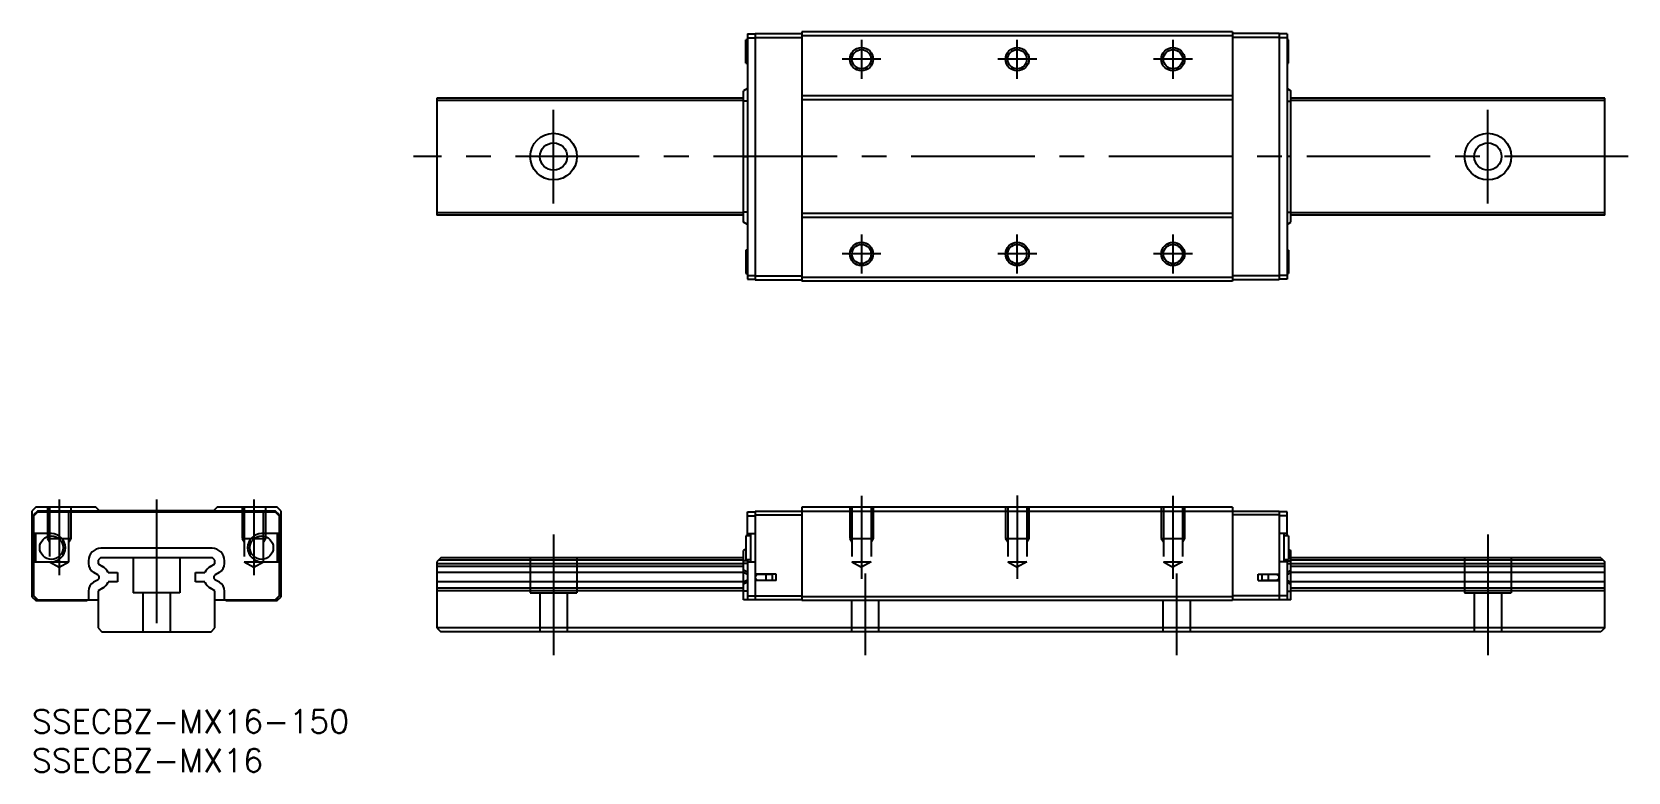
# Model space of a CAD drawing. Extents: x 0 to 205, y -8 to 87.
import ezdxf

# ---------------------------------------------------------------- set-up
doc = ezdxf.new("R2010")
doc.units = 0
doc.header["$LTSCALE"] = 0.5
doc.linetypes.add('CENTER', pattern=[50.8, 31.75, -6.35, 6.35, -6.35])
doc.linetypes.add('DASHED', pattern=[19.05, 12.7, -6.35])
for name, color, linetype in [('MSM_CENTER', 1, 'CENTER'), ('MSM_CONTINUOUS', 7, 'CONTINUOUS'), ('MSM_DASHED', 4, 'DASHED'), ('MSM_NARROW', 5, 'CONTINUOUS'), ('MSM_PART_NUMBER', 7, 'CONTINUOUS')]:
    doc.layers.add(name, color=color, linetype=linetype)
doc.styles.get("Standard").update_dxf_attribs({"font": 'txt.shx', "height": 3, "bigfont": 'bigfont.shx'})

# ---------------------------------------------------------------- blocks, each defined once
blk = doc.blocks.new('*U2')
at = {"layer": 'MSM_PART_NUMBER'}
blk.add_text('SSECBZ-MX16-150', height=3, dxfattribs=at).set_placement((0, -3))
blk = doc.blocks.new('*U3')
at = {"layer": 'MSM_PART_NUMBER'}
blk.add_text('SSECBZ-MX16', height=3, dxfattribs=at).set_placement((0, -8))

msp = doc.modelspace()

# ---------------------------------------------------------------- linework, layer by layer
at = {"layer": 'MSM_CENTER'}
for p, q in [((106.55, 86), (106.55, 81)), ((126.55, 81), (126.55, 86)), ((146.55, 86), (146.55, 81)), ((109.05, 83.5), (104.05, 83.5)), ((129.05, 83.5), (124.05, 83.5)), ((149.05, 83.5), (144.05, 83.5)), ((67, 65), (67, 77)), ((187, 65), (187, 77)), ((205, 71), (49, 71)), ((106.55, 61), (106.55, 56)), ((126.55, 56), (126.55, 61)), ((146.55, 61), (146.55, 56)), ((109.05, 58.5), (104.05, 58.5)), ((129.05, 58.5), (124.05, 58.5)), ((149.05, 58.5), (144.05, 58.5)), ((3.5, 27), (3.5, 17.29)), ((16, 27), (16, 8.5)), ((28.5, 27), (28.5, 17.29)), ((106.55, 27.44), (106.55, 16.79)), ((126.55, 27.5), (126.55, 16.79)), ((146.55, 27.44), (146.55, 16.79)), ((67, 22.5), (67, 7)), ((187, 22.5), (187, 7)), ((107, 17.5), (107, 7)), ((147, 17.5), (147, 7))]:
    msp.add_line(p, q, dxfattribs=at)
at = {"layer": 'MSM_CONTINUOUS'}
for p, q in [((91.9, 86.75), (91.9, 55.25)), ((91.9, 86.75), (92.9, 86.75)), ((91.9, 86.25), (92.9, 86.25)), ((92.9, 86.8), (92.9, 55.2)), ((92.9, 86.8), (98.9, 86.8)), ((92.9, 86.3), (98.9, 86.3)), ((98.9, 87), (98.9, 55)), ((154.2, 87), (98.9, 87)), ((154.2, 86.5), (98.9, 86.5)), ((154.2, 87), (154.2, 55)), ((160.2, 86.8), (154.2, 86.8)), ((160.2, 86.3), (154.2, 86.3)), ((160.2, 86.8), (160.2, 55.2)), ((161.2, 86.75), (160.2, 86.75)), ((161.2, 86.25), (160.2, 86.25)), ((161.2, 86.75), (161.2, 55.25)), ((91.7, 83), (91.7, 86)), ((91.9, 86), (91.7, 86)), ((161.4, 86), (161.2, 86)), ((161.4, 83), (161.4, 86)), ((91.7, 83), (91.9, 83)), ((161.2, 83), (161.4, 83)), ((52, 78.5), (52, 63.5)), ((91.4, 78.5), (52, 78.5)), ((91.4, 78.2), (52, 78.2)), ((91.9, 79.73), (91.4, 79.43)), ((91.4, 62.57), (91.4, 79.43)), ((91.9, 78.13), (91.4, 78.13)), ((154.2, 78.8), (98.9, 78.8)), ((154.2, 78.3), (98.9, 78.3)), ((161.2, 79.73), (161.7, 79.43)), ((161.2, 78.13), (161.7, 78.13)), ((161.7, 62.57), (161.7, 79.43)), ((202, 78.5), (161.7, 78.5)), ((202, 78.2), (161.7, 78.2)), ((202, 63.5), (202, 78.5)), ((91.4, 71), (91.9, 71)), ((161.7, 71), (161.2, 71)), ((91.4, 63.8), (52, 63.8)), ((91.9, 63.87), (91.4, 63.87)), ((154.2, 63.7), (98.9, 63.7)), ((161.2, 63.87), (161.7, 63.87)), ((202, 63.8), (161.7, 63.8)), ((91.4, 63.5), (52, 63.5)), ((91.9, 62.27), (91.4, 62.57)), ((154.2, 63.2), (98.9, 63.2)), ((161.2, 62.27), (161.7, 62.57)), ((202, 63.5), (161.7, 63.5)), ((91.7, 59), (91.7, 56)), ((91.9, 59), (91.7, 59)), ((161.4, 59), (161.2, 59)), ((161.4, 59), (161.4, 56)), ((91.7, 56), (91.9, 56)), ((91.9, 55.75), (92.9, 55.75)), ((92.9, 55.7), (98.9, 55.7)), ((154.2, 55.5), (98.9, 55.5)), ((160.2, 55.7), (154.2, 55.7)), ((161.2, 55.75), (160.2, 55.75)), ((161.2, 56), (161.4, 56)), ((91.9, 55.25), (92.9, 55.25)), ((92.9, 55.2), (98.9, 55.2)), ((154.2, 55), (98.9, 55)), ((160.2, 55.2), (154.2, 55.2)), ((161.2, 55.25), (160.2, 55.25)), ((0.5, 26), (0, 25.5)), ((0, 25.5), (0, 14.5)), ((0.7, 25.5), (0.2, 25)), ((0.2, 25), (0.2, 14.6)), ((0.25, 24.9), (0.75, 25.4)), ((0.25, 22.6), (0.25, 24.9)), ((8.2, 26), (0.5, 26)), ((31.3, 25.5), (0.7, 25.5)), ((0.75, 25.4), (31.25, 25.4)), ((8.7, 25.55), (8.2, 26)), ((23.3, 25.55), (8.7, 25.55)), ((23.8, 26), (23.3, 25.55)), ((31.5, 26), (23.8, 26)), ((31.25, 25.4), (31.75, 24.9)), ((31.8, 25), (31.3, 25.5)), ((32, 25.5), (31.5, 26)), ((31.75, 24.9), (31.75, 22.6)), ((31.8, 14.6), (31.8, 25)), ((32, 14.5), (32, 25.5)), ((91.9, 22.3), (91.9, 25.4)), ((91.9, 25.4), (92.9, 25.4)), ((91.9, 24.9), (92.9, 24.9)), ((92.9, 25.5), (92.9, 14.1)), ((92.9, 25.5), (160.2, 25.5)), ((92.9, 25), (98.9, 25)), ((98.9, 26), (98.9, 14)), ((154.2, 26), (98.9, 26)), ((154.2, 26), (154.2, 14)), ((160.2, 25), (154.2, 25)), ((160.2, 25.5), (160.2, 14.1)), ((161.2, 25.4), (160.2, 25.4)), ((161.2, 24.9), (160.2, 24.9)), ((161.2, 22.3), (161.2, 25.4)), ((2.5, 22.6), (0.25, 22.6)), ((0.45, 22.6), (0.45, 19)), ((31.75, 22.6), (29.5, 22.6)), ((31.55, 19), (31.55, 22.6)), ((91.9, 22.6), (92.9, 22.6)), ((92.3, 22.6), (92.3, 19)), ((161.2, 22.6), (160.2, 22.6)), ((160.8, 22.6), (160.8, 19)), ((23.13, 20.73), (8.87, 20.73)), ((91.7, 20.61), (91.4, 20.43)), ((91.7, 22.3), (91.7, 19.3)), ((92.3, 22.3), (91.7, 22.3)), ((161.4, 22.3), (160.8, 22.3)), ((161.4, 22.3), (161.4, 19.3)), ((161.4, 20.61), (161.7, 20.43)), ((0.25, 19), (2.5, 19)), ((0.25, 14.6), (0.25, 19)), ((7.27, 19.13), (7.27, 18.76)), ((8.8, 19.5), (8.5, 19.2)), ((8.5, 19.2), (8.5, 18.72)), ((8.5, 18.72), (9.06, 18.4)), ((23.2, 19.5), (8.8, 19.5)), ((22.94, 18.4), (23.5, 18.72)), ((23.5, 19.2), (23.2, 19.5)), ((23.5, 18.72), (23.5, 19.2)), ((24.73, 18.76), (24.73, 19.13)), ((29.5, 19), (31.75, 19)), ((31.75, 19), (31.75, 14.6)), ((52.5, 19.5), (52, 19)), ((52, 19), (52, 10.5)), ((91.4, 18.72), (52, 18.72)), ((91.4, 19.2), (52.2, 19.2)), ((91.4, 19.5), (52.5, 19.5)), ((91.4, 14.1), (91.4, 20.43)), ((91.9, 19.13), (91.4, 19.13)), ((91.9, 18.76), (91.4, 18.76)), ((91.7, 19.3), (92.3, 19.3)), ((91.9, 19.3), (91.9, 14.1)), ((91.9, 19), (92.9, 19)), ((161.2, 19), (160.2, 19)), ((160.8, 19.3), (161.4, 19.3)), ((161.2, 19.3), (161.2, 14.1)), ((161.2, 19.13), (161.7, 19.13)), ((161.2, 18.76), (161.7, 18.76)), ((161.7, 14.1), (161.7, 20.43)), ((201.5, 19.5), (161.7, 19.5)), ((201.8, 19.2), (161.7, 19.2)), ((202, 18.72), (161.7, 18.72)), ((201.5, 19.5), (202, 19)), ((202, 10.5), (202, 19)), ((7.92, 17.64), (8.43, 17.35)), ((8.43, 16.65), (7.92, 16.36)), ((9.78, 17.6), (11, 17.6)), ((11, 16.4), (9.78, 16.4)), ((11, 17.6), (11, 16.4)), ((21, 16.4), (21, 17.6)), ((21, 17.6), (22.22, 17.6)), ((22.22, 16.4), (21, 16.4)), ((23.57, 17.35), (24.08, 17.64)), ((24.08, 16.36), (23.57, 16.65)), ((91.4, 18.4), (52, 18.4)), ((91.4, 17.6), (52, 17.6)), ((91.9, 17.64), (91.4, 17.9)), ((91.9, 17.35), (91.4, 17.61)), ((91.9, 16.65), (91.4, 16.39)), ((95.6, 17.4), (92.9, 17.4)), ((95.6, 16.6), (92.9, 16.6)), ((95.1, 17.35), (93.25, 17.35)), ((93.25, 16.65), (95.1, 16.65)), ((93.7, 17.35), (93.7, 17.4)), ((93.7, 16.6), (93.7, 16.65)), ((94.16, 17.35), (94.16, 17.4)), ((94.16, 16.6), (94.16, 16.65)), ((94.3, 16.65), (94.3, 17.35)), ((95.1, 16.65), (95.1, 17.35)), ((95.6, 16.6), (95.6, 17.4)), ((157.5, 17.4), (160.2, 17.4)), ((157.5, 16.6), (157.5, 17.4)), ((157.5, 16.6), (160.2, 16.6)), ((158, 16.65), (158, 17.35)), ((159.85, 17.35), (158, 17.35)), ((158, 16.65), (159.85, 16.65)), ((158.8, 16.65), (158.8, 17.35)), ((158.94, 17.35), (158.94, 17.4)), ((158.94, 16.6), (158.94, 16.65)), ((159.4, 17.35), (159.4, 17.4)), ((159.4, 16.6), (159.4, 16.65)), ((161.2, 17.64), (161.7, 17.9)), ((161.2, 17.35), (161.7, 17.61)), ((161.2, 16.65), (161.7, 16.39)), ((202, 18.4), (161.7, 18.4)), ((202, 17.6), (161.7, 17.6)), ((0, 14.5), (0.5, 14)), ((0.2, 14.6), (0.7, 14.1)), ((0.75, 14.1), (0.25, 14.6)), ((7.27, 15.24), (7.27, 14.1)), ((9.06, 15.6), (8.5, 15.28)), ((8.5, 15.28), (8.5, 10.5)), ((23.5, 15.28), (22.94, 15.6)), ((23.5, 10.5), (23.5, 15.28)), ((24.73, 14.1), (24.73, 15.24)), ((31.75, 14.6), (31.25, 14.1)), ((31.3, 14.1), (31.8, 14.6)), ((31.5, 14), (32, 14.5)), ((91.4, 16.4), (52, 16.4)), ((91.4, 15.6), (52, 15.6)), ((91.4, 15.28), (52, 15.28)), ((91.9, 16.36), (91.4, 16.1)), ((91.9, 15.24), (91.4, 15.24)), ((91.9, 14.6), (98.9, 14.6)), ((154.2, 14.5), (98.9, 14.5)), ((161.2, 14.6), (154.2, 14.6)), ((161.2, 16.36), (161.7, 16.1)), ((161.2, 15.24), (161.7, 15.24)), ((202, 16.4), (161.7, 16.4)), ((202, 15.6), (161.7, 15.6)), ((202, 15.28), (161.7, 15.28)), ((0.5, 14), (7.03, 14)), ((0.7, 14.1), (8.5, 14.1)), ((7.03, 14), (7.24, 14.1)), ((23.5, 14.1), (31.3, 14.1)), ((24.76, 14.1), (24.97, 14)), ((24.97, 14), (31.5, 14)), ((98.9, 14.1), (91.4, 14.1)), ((154.2, 14), (98.9, 14)), ((161.7, 14.1), (154.2, 14.1)), ((8.5, 10.5), (9, 10)), ((23, 10), (23.5, 10.5)), ((202, 10.5), (52, 10.5)), ((52, 10.5), (52.5, 10)), ((202, 10.5), (201.5, 10)), ((9, 10), (23, 10)), ((201.5, 10), (52.5, 10))]:
    msp.add_line(p, q, dxfattribs=at)
for centre, radius in [((106.55, 83.5), 1.23), ((126.55, 83.5), 1.23), ((146.55, 83.5), 1.23), ((67, 71), 3), ((187, 71), 3), ((67, 71), 1.75), ((187, 71), 1.75), ((106.55, 58.5), 1.23), ((126.55, 58.5), 1.23), ((146.55, 58.5), 1.23), ((2.5, 20.8), 1.5), ((29.5, 20.8), 1.5)]:
    msp.add_circle(centre, radius, dxfattribs=at)
for centre, radius, start, end in [((2.5, 20.8), 1.8, 270, 90), ((29.5, 20.8), 1.8, 90, 270), ((8.87, 19.13), 1.6, 90, 180), ((23.13, 19.13), 1.6, 0, 90), ((8.57, 18.76), 1.3, 180, 239.9972), ((23.43, 18.76), 1.3, 300.0028, 0), ((8.23, 17), 0.4, 300.0028, 59.9972), ((8.19, 16.88), 1.75, 24.1151, 60.0008), ((8.19, 17.11), 1.75, 299.9992, 335.8849), ((23.81, 16.88), 1.75, 119.9992, 155.8849), ((23.81, 17.11), 1.75, 204.1151, 240.0008), ((23.77, 17), 0.4, 120.0028, 239.9972), ((93.25, 17), 0.35, 90, 270), ((159.85, 17), 0.35, 270, 90), ((8.57, 15.24), 1.3, 120.0028, 180), ((23.43, 15.24), 1.3, 0, 59.9972)]:
    msp.add_arc(centre, radius, start, end, dxfattribs=at)
at = {"layer": 'MSM_DASHED'}
for p, q in [((2, 26), (2, 22)), ((2.27, 26), (2.27, 19)), ((4.73, 19), (4.73, 26)), ((5, 26), (5, 22)), ((27, 26), (27, 22)), ((27.27, 26), (27.27, 19)), ((29.73, 19), (29.73, 26)), ((30, 26), (30, 22)), ((105.05, 26), (105.05, 22)), ((105.32, 26), (105.32, 19)), ((107.78, 26), (107.78, 19)), ((108.05, 26), (108.05, 22)), ((125.05, 26), (125.05, 22)), ((125.32, 26), (125.32, 19)), ((127.78, 26), (127.78, 19)), ((128.05, 26), (128.05, 22)), ((145.05, 26), (145.05, 22)), ((145.32, 26), (145.32, 19)), ((147.78, 26), (147.78, 19)), ((148.05, 26), (148.05, 22)), ((2, 22), (5, 22)), ((2, 22), (2.27, 21.53)), ((5, 22), (4.73, 21.53)), ((27, 22), (30, 22)), ((27, 22), (27.27, 21.53)), ((30, 22), (29.73, 21.53)), ((105.05, 22), (105.32, 21.53)), ((105.05, 22), (108.05, 22)), ((108.05, 22), (107.78, 21.53)), ((125.05, 22), (125.32, 21.53)), ((125.05, 22), (128.05, 22)), ((128.05, 22), (127.78, 21.53)), ((145.05, 22), (145.32, 21.53)), ((145.05, 22), (148.05, 22)), ((148.05, 22), (147.78, 21.53)), ((2.27, 19), (3.5, 18.29)), ((2.27, 19), (4.73, 19)), ((3.5, 18.29), (4.73, 19)), ((13, 19.5), (13, 15)), ((19, 19.5), (19, 15)), ((27.27, 19), (28.5, 18.29)), ((27.27, 19), (29.73, 19)), ((28.5, 18.29), (29.73, 19)), ((64, 19.5), (64, 15)), ((70, 19.5), (70, 15)), ((105.32, 19), (107.78, 19)), ((105.32, 19), (106.55, 18.29)), ((107.78, 19), (106.55, 18.29)), ((125.32, 19), (127.78, 19)), ((125.32, 19), (126.55, 18.29)), ((127.78, 19), (126.55, 18.29)), ((145.32, 19), (147.78, 19)), ((145.32, 19), (146.55, 18.29)), ((147.78, 19), (146.55, 18.29)), ((184, 19.5), (184, 15)), ((190, 19.5), (190, 15)), ((19, 15), (13, 15)), ((14.25, 15), (14.25, 10)), ((17.75, 15), (17.75, 10)), ((64, 15), (70, 15)), ((65.25, 15), (65.25, 10)), ((68.75, 15), (68.75, 10)), ((184, 15), (190, 15)), ((185.25, 15), (185.25, 10)), ((188.75, 15), (188.75, 10)), ((105.25, 14), (105.25, 10)), ((108.75, 14), (108.75, 10)), ((145.25, 14), (145.25, 10)), ((148.75, 14), (148.75, 10))]:
    msp.add_line(p, q, dxfattribs=at)
at = {"layer": 'MSM_NARROW'}
for centre in [(106.55, 83.5), (126.55, 83.5), (146.55, 83.5), (106.55, 58.5), (126.55, 58.5), (146.55, 58.5)]:
    msp.add_circle(centre, 1.5, dxfattribs=at)

# ---------------------------------------------------------------- block references
at = {"layer": 'MSM_CONTINUOUS'}
for name in ['*U2', '*U3']:
    msp.add_blockref(name, (0, 0), dxfattribs=at)

doc.saveas('drawing.dxf')
